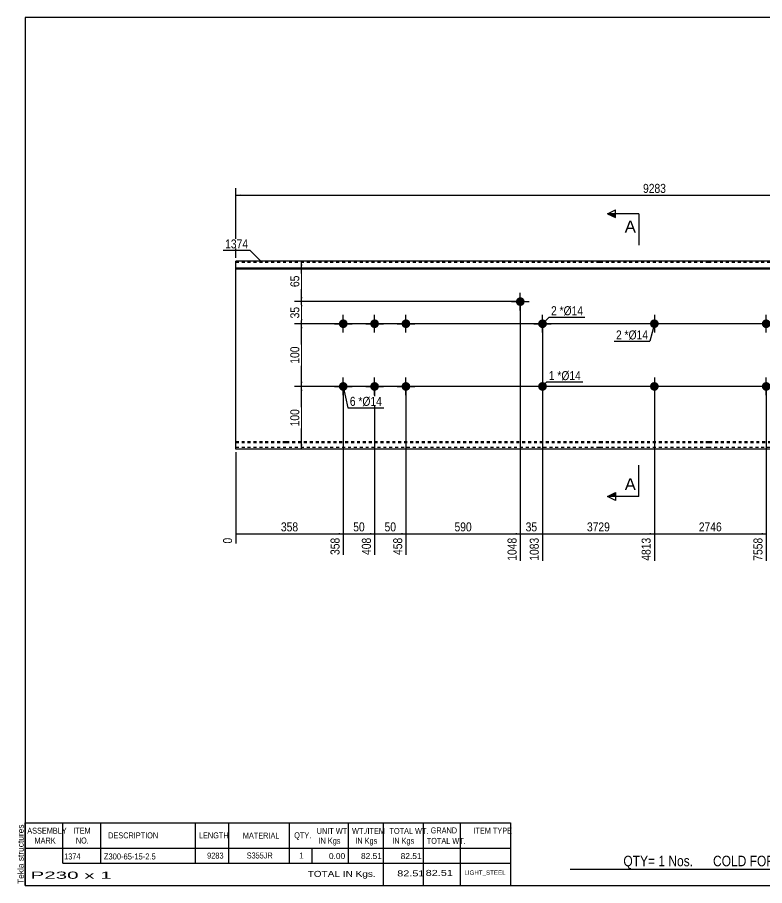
# Model space of a CAD drawing. Header units: millimetres. Extents: x -70 to 333, y -169 to 108.
# Drawn here: x -69.7 to 168.8, y -169.3 to 107.8 of the extents above; entities that cross this region are included whole.
import ezdxf

# ---------------------------------------------------------------- set-up
doc = ezdxf.new("R2010")
doc.units = ezdxf.units.MM
doc.linetypes.add('DXK_LINE_DOT1', pattern=[1.8814, 0.9407, -0.9407])
doc.styles.add('Arial', font='ARIAL.TTF', dxfattribs={"height": 0.2})
doc.styles.add('Arial Narrow', font='ARIALN.TTF', dxfattribs={"height": 0.2})

# ---------------------------------------------------------------- blocks, each defined once
blk = doc.blocks.new('Unknown-629083425-1698')
at = {"color": 5, "linetype": 'Continuous'}
for p, q in [((332.8, 107.75), (-67.2, 107.75)), ((-67.2, 107.75), (-67.2, -169.25)), ((332.8, -169.25), (332.8, 107.75)), ((-67.2, -169.25), (332.8, -169.25))]:
    blk.add_line(p, q, dxfattribs=at)
at = {"color": 174, "linetype": 'Continuous', "style": 'Arial'}
blk.add_text('Tekla structures', height=1.9102, rotation=90, dxfattribs=at).set_placement((-67.7, -168.75))
blk = doc.blocks.new('Bolt-629083425-1223 - 1203')
at = {"linetype": 'Continuous'}
for points in [[(167.86, 10, -1), (170.66, 10, -1)], [(260.84, 10, -1), (263.64, 10, -1)]]:
    blk.add_hatch(color=3, dxfattribs=at).paths.add_polyline_path(points)
at = {"color": 3, "linetype": 'Continuous'}
for p, q in [((169.26, 7.2), (169.26, 12.8)), ((262.24, 7.2), (262.24, 12.8)), ((172.06, 10), (166.46, 10)), ((265.04, 10), (259.44, 10))]:
    blk.add_line(p, q, dxfattribs=at)
blk = doc.blocks.new('Part-629083425-1218 - 1203')
at = {"color": 2, "linetype": 'Continuous'}
for p, q in [((0, -30), (0, 30)), ((16, 30), (0, 30)), ((0, 27.88), (16, 27.88)), ((72.49, 30), (16.1, 30)), ((16.1, 27.88), (72.49, 27.88)), ((116.07, 30), (72.59, 30)), ((72.59, 27.88), (116.07, 27.88)), ((150.97, 30), (116.17, 30)), ((116.17, 27.88), (150.97, 27.88)), ((187.45, 30), (151.07, 30)), ((151.07, 27.88), (187.45, 27.88)), ((243.94, 30), (187.55, 30)), ((187.55, 27.88), (243.94, 27.88)), ((267.24, 30), (244.04, 30)), ((244.04, 27.88), (267.24, 27.88)), ((267.24, 30), (267.24, -30)), ((0, 27.53), (16, 27.53)), ((16.1, 27.53), (72.49, 27.53)), ((72.59, 27.53), (116.07, 27.53)), ((116.17, 27.53), (150.97, 27.53)), ((151.07, 27.53), (187.45, 27.53)), ((187.55, 27.53), (243.94, 27.53)), ((244.04, 27.53), (267.24, 27.53)), ((16, -30), (0, -30)), ((72.49, -30), (16.1, -30)), ((116.07, -30), (72.59, -30)), ((150.97, -30), (116.17, -30)), ((187.45, -30), (151.07, -30)), ((243.94, -30), (187.55, -30)), ((267.24, -30), (244.04, -30))]:
    blk.add_line(p, q, dxfattribs=at)
at = {"color": 7, "linetype": 'DXK_LINE_DOT1'}
for p, q in [((16, 29.5), (0, 29.5)), ((72.49, 29.5), (16.1, 29.5)), ((116.07, 29.5), (72.59, 29.5)), ((150.97, 29.5), (116.17, 29.5)), ((187.45, 29.5), (151.07, 29.5)), ((243.94, 29.5), (187.55, 29.5)), ((267.24, 29.5), (244.04, 29.5)), ((0, -27.53), (16, -27.53)), ((16.1, -27.53), (72.49, -27.53)), ((72.59, -27.53), (116.07, -27.53)), ((116.17, -27.53), (150.97, -27.53)), ((151.07, -27.53), (187.45, -27.53)), ((187.55, -27.53), (243.94, -27.53)), ((244.04, -27.53), (267.24, -27.53)), ((0, -27.88), (16, -27.88)), ((16, -29.5), (0, -29.5)), ((16.1, -27.88), (72.49, -27.88)), ((72.49, -29.5), (16.1, -29.5)), ((72.59, -27.88), (116.07, -27.88)), ((116.07, -29.5), (72.59, -29.5)), ((116.17, -27.88), (150.97, -27.88)), ((150.97, -29.5), (116.17, -29.5)), ((151.07, -27.88), (187.45, -27.88)), ((187.45, -29.5), (151.07, -29.5)), ((187.55, -27.88), (243.94, -27.88)), ((243.94, -29.5), (187.55, -29.5)), ((244.04, -27.88), (267.24, -27.88)), ((267.24, -29.5), (244.04, -29.5))]:
    blk.add_line(p, q, dxfattribs=at)
blk = doc.blocks.new('Bolt-629083425-1219 - 1203')
at = {"linetype": 'Continuous'}
for points in [[(32.89, 10, -1), (35.69, 10, -1)], [(42.89, 10, -1), (45.69, 10, -1)], [(52.89, 10, -1), (55.69, 10, -1)], [(32.89, -10, -1), (35.69, -10, -1)], [(42.89, -10, -1), (45.69, -10, -1)], [(52.89, -10, -1), (55.69, -10, -1)]]:
    blk.add_hatch(color=3, dxfattribs=at).paths.add_polyline_path(points)
at = {"color": 3, "linetype": 'Continuous'}
for p, q in [((34.29, 7.2), (34.29, 12.8)), ((44.29, 7.2), (44.29, 12.8)), ((54.29, 7.2), (54.29, 12.8)), ((31.49, 10), (37.09, 10)), ((41.49, 10), (47.09, 10)), ((51.49, 10), (57.09, 10)), ((34.29, -12.8), (34.29, -7.2)), ((44.29, -12.8), (44.29, -7.2)), ((54.29, -12.8), (54.29, -7.2)), ((31.49, -10), (37.09, -10)), ((41.49, -10), (47.09, -10)), ((51.49, -10), (57.09, -10))]:
    blk.add_line(p, q, dxfattribs=at)
blk = doc.blocks.new('Bolt-629083425-1220 - 1203')
at = {"linetype": 'Continuous'}
blk.add_hatch(color=3, dxfattribs=at).paths.add_polyline_path([(89.38, 17.05, -1), (92.18, 17.05, -1)])
at = {"color": 3, "linetype": 'Continuous'}
for p, q in [((90.78, 14.25), (90.78, 19.85)), ((87.98, 17.05), (93.58, 17.05))]:
    blk.add_line(p, q, dxfattribs=at)
blk = doc.blocks.new('Bolt-629083425-1222 - 1203')
at = {"linetype": 'Continuous'}
for points in [[(167.86, -10, -1), (170.66, -10, -1)], [(260.84, -10, -1), (263.64, -10, -1)]]:
    blk.add_hatch(color=3, dxfattribs=at).paths.add_polyline_path(points)
at = {"color": 3, "linetype": 'Continuous'}
for p, q in [((169.26, -12.8), (169.26, -7.2)), ((262.24, -12.8), (262.24, -7.2)), ((172.06, -10), (166.46, -10)), ((265.04, -10), (259.44, -10))]:
    blk.add_line(p, q, dxfattribs=at)
blk = doc.blocks.new('Bolt-629083425-1224 - 1203')
at = {"linetype": 'Continuous'}
blk.add_hatch(color=3, dxfattribs=at).paths.add_polyline_path([(96.47, 10, -1), (99.27, 10, -1)])
at = {"color": 3, "linetype": 'Continuous'}
for p, q in [((97.87, 7.2), (97.87, 12.8)), ((95.07, 10), (100.67, 10))]:
    blk.add_line(p, q, dxfattribs=at)
blk = doc.blocks.new('Bolt-629083425-1225 - 1203')
at = {"linetype": 'Continuous'}
blk.add_hatch(color=3, dxfattribs=at).paths.add_polyline_path([(99.27, -10, -1), (96.47, -10, -1)])
at = {"color": 3, "linetype": 'Continuous'}
for p, q in [((97.87, -7.2), (97.87, -12.8)), ((100.67, -10), (95.07, -10))]:
    blk.add_line(p, q, dxfattribs=at)
blk = doc.blocks.new('Bolt-629083425-1226 - 1203')
at = {"linetype": 'Continuous'}
for points in [[(134.97, 10, -1), (132.17, 10, -1)], [(134.97, -10, -1), (132.17, -10, -1)]]:
    blk.add_hatch(color=3, dxfattribs=at).paths.add_polyline_path(points)
at = {"color": 3, "linetype": 'Continuous'}
for p, q in [((133.57, 12.8), (133.57, 7.2)), ((136.37, 10), (130.77, 10)), ((133.57, -7.2), (133.57, -12.8)), ((136.37, -10), (130.77, -10))]:
    blk.add_line(p, q, dxfattribs=at)
blk = doc.blocks.new('StraightDimension-629083425-1314 - 1203')
at = {"linetype": 'Continuous'}
for points in [[(20.75, -11.5), (21, -10), (21.25, -11.5)], [(21.25, -28.5), (21, -30), (20.75, -28.5)]]:
    blk.add_hatch(color=7, dxfattribs=at).paths.add_polyline_path(points)
at = {"color": 7, "linetype": 'Continuous'}
for p, q in [((168.26, -10), (18.75, -10)), ((21, -30), (21, -10)), ((33.29, -30), (18.75, -30))]:
    blk.add_line(p, q, dxfattribs=at)
at = {"color": 0}
blk.add_wipeout([(20.85, -16.66), (16.65, -16.66), (16.65, -23.34), (20.85, -23.34)], dxfattribs=at)
at = {"color": 3, "style": 'Arial Narrow'}
blk.add_text('100', height=2.863, rotation=90.0002, dxfattribs=at).set_placement((20.25, -22.74))
blk = doc.blocks.new('StraightDimension-629083425-1261 - 1203')
at = {"linetype": 'Continuous'}
blk.add_hatch(color=7, dxfattribs=at).paths.add_polyline_path([(167.76, -56.75), (169.26, -57), (167.76, -57.25)])
at = {"color": 7, "linetype": 'Continuous'}
for p, q in [((133.57, -11), (133.57, -65.61)), ((169.26, -11), (169.26, -65.61)), ((133.57, -57), (169.26, -57))]:
    blk.add_line(p, q, dxfattribs=at)
at = {"color": 0}
blk.add_wipeout([(155.67, -56.85), (155.67, -52.65), (147.16, -52.65), (147.16, -56.85)], dxfattribs=at)
at = {"color": 0, "linetype": 'Continuous'}
blk.add_wipeout([(168.66, -57.7), (164.46, -57.7), (164.46, -66.21), (168.66, -66.21)], dxfattribs=at)
at = {"color": 3, "style": 'Arial Narrow'}
blk.add_text('2746', height=2.863, dxfattribs=at).set_placement((147.76, -56.25))
at = {"color": 3, "linetype": 'Continuous', "style": 'Arial Narrow'}
blk.add_text('7558', height=2.863, rotation=90.0002, dxfattribs=at).set_placement((168.06, -65.61))
blk = doc.blocks.new('StraightDimension-629083425-1262 - 1203')
at = {"linetype": 'Continuous'}
blk.add_hatch(color=7, dxfattribs=at).paths.add_polyline_path([(132.07, -56.75), (133.57, -57), (132.07, -57.25)])
at = {"color": 7, "linetype": 'Continuous'}
for p, q in [((97.87, 9), (97.87, -65.61)), ((133.57, -11), (133.57, -65.61)), ((97.87, -57), (133.57, -57))]:
    blk.add_line(p, q, dxfattribs=at)
at = {"color": 0}
blk.add_wipeout([(119.97, -56.85), (119.97, -52.65), (111.46, -52.65), (111.46, -56.85)], dxfattribs=at)
at = {"color": 0, "linetype": 'Continuous'}
blk.add_wipeout([(132.97, -57.7), (128.77, -57.7), (128.77, -66.21), (132.97, -66.21)], dxfattribs=at)
at = {"color": 3, "style": 'Arial Narrow'}
blk.add_text('3729', height=2.863, dxfattribs=at).set_placement((112.06, -56.25))
at = {"color": 3, "linetype": 'Continuous', "style": 'Arial Narrow'}
blk.add_text('4813', height=2.863, rotation=90.0002, dxfattribs=at).set_placement((132.37, -65.61))
blk = doc.blocks.new('StraightDimension-629083425-1312 - 1203')
at = {"linetype": 'Continuous'}
for points in [[(20.75, 15.55), (21, 17.05), (21.25, 15.55)], [(21.25, 11.5), (21, 10), (20.75, 11.5)]]:
    blk.add_hatch(color=7, dxfattribs=at).paths.add_polyline_path(points)
at = {"color": 7, "linetype": 'Continuous'}
for p, q in [((89.78, 17.05), (18.75, 17.05)), ((21, 10), (21, 17.05)), ((168.26, 10), (18.75, 10))]:
    blk.add_line(p, q, dxfattribs=at)
at = {"color": 0}
blk.add_wipeout([(20.85, 15.95), (16.65, 15.95), (16.65, 11.1), (20.85, 11.1)], dxfattribs=at)
at = {"color": 3, "style": 'Arial Narrow'}
blk.add_text('35', height=2.863, rotation=90.0002, dxfattribs=at).set_placement((20.25, 11.7))
blk = doc.blocks.new('StraightDimension-629083425-1263 - 1203')
at = {"linetype": 'Continuous'}
blk.add_hatch(color=7, dxfattribs=at).paths.add_polyline_path([(96.37, -56.75), (97.87, -57), (96.37, -57.25)])
at = {"color": 7, "linetype": 'Continuous'}
for p, q in [((90.78, 16.05), (90.78, -65.61)), ((97.87, 9), (97.87, -65.61)), ((90.78, -57), (97.87, -57))]:
    blk.add_line(p, q, dxfattribs=at)
at = {"color": 0}
blk.add_wipeout([(96.75, -56.85), (96.75, -52.65), (91.9, -52.65), (91.9, -56.85)], dxfattribs=at)
at = {"color": 3, "style": 'Arial Narrow'}
blk.add_text('35', height=2.863, dxfattribs=at).set_placement((92.5, -56.25))
at = {"color": 0, "linetype": 'Continuous'}
blk.add_wipeout([(97.27, -57.7), (93.07, -57.7), (93.07, -66.21), (97.27, -66.21)], dxfattribs=at)
at = {"color": 3, "linetype": 'Continuous', "style": 'Arial Narrow'}
blk.add_text('1083', height=2.863, rotation=90.0002, dxfattribs=at).set_placement((96.67, -65.61))
blk = doc.blocks.new('StraightDimension-629083425-1264 - 1203')
at = {"linetype": 'Continuous'}
blk.add_hatch(color=7, dxfattribs=at).paths.add_polyline_path([(89.28, -56.75), (90.78, -57), (89.28, -57.25)])
at = {"color": 7, "linetype": 'Continuous'}
for p, q in [((90.78, 16.05), (90.78, -65.61)), ((54.29, -11), (54.29, -63.78)), ((54.29, -57), (90.78, -57))]:
    blk.add_line(p, q, dxfattribs=at)
at = {"color": 0}
blk.add_wipeout([(75.88, -56.85), (75.88, -52.65), (69.2, -52.65), (69.2, -56.85)], dxfattribs=at)
at = {"color": 0, "linetype": 'Continuous'}
blk.add_wipeout([(90.18, -57.7), (85.98, -57.7), (85.98, -66.21), (90.18, -66.21)], dxfattribs=at)
at = {"color": 3, "style": 'Arial Narrow'}
blk.add_text('590', height=2.863, dxfattribs=at).set_placement((69.8, -56.25))
at = {"color": 3, "linetype": 'Continuous', "style": 'Arial Narrow'}
blk.add_text('1048', height=2.863, rotation=90.0002, dxfattribs=at).set_placement((89.58, -65.61))
blk = doc.blocks.new('StraightDimension-629083425-1265 - 1203')
at = {"linetype": 'Continuous'}
blk.add_hatch(color=7, dxfattribs=at).paths.add_polyline_path([(52.79, -56.75), (54.29, -57), (52.79, -57.25)])
at = {"color": 7, "linetype": 'Continuous'}
for p, q in [((44.29, -11), (44.29, -63.78)), ((54.29, -11), (54.29, -63.78)), ((44.29, -57), (54.29, -57))]:
    blk.add_line(p, q, dxfattribs=at)
at = {"color": 0}
blk.add_wipeout([(51.72, -56.85), (51.72, -52.65), (46.87, -52.65), (46.87, -56.85)], dxfattribs=at)
at = {"color": 3, "style": 'Arial Narrow'}
blk.add_text('50', height=2.863, dxfattribs=at).set_placement((47.47, -56.25))
at = {"color": 0, "linetype": 'Continuous'}
blk.add_wipeout([(53.69, -57.7), (49.49, -57.7), (49.49, -64.38), (53.69, -64.38)], dxfattribs=at)
at = {"color": 3, "linetype": 'Continuous', "style": 'Arial Narrow'}
blk.add_text('458', height=2.863, rotation=90.0002, dxfattribs=at).set_placement((53.09, -63.78))
blk = doc.blocks.new('StraightDimension-629083425-1266 - 1203')
at = {"linetype": 'Continuous'}
blk.add_hatch(color=7, dxfattribs=at).paths.add_polyline_path([(42.79, -56.75), (44.29, -57), (42.79, -57.25)])
at = {"color": 7, "linetype": 'Continuous'}
for p, q in [((34.29, -11), (34.29, -63.78)), ((44.29, -11), (44.29, -63.78)), ((34.29, -57), (44.29, -57))]:
    blk.add_line(p, q, dxfattribs=at)
at = {"color": 0}
blk.add_wipeout([(41.72, -56.85), (41.72, -52.65), (36.87, -52.65), (36.87, -56.85)], dxfattribs=at)
at = {"color": 3, "style": 'Arial Narrow'}
blk.add_text('50', height=2.863, dxfattribs=at).set_placement((37.47, -56.25))
at = {"color": 0, "linetype": 'Continuous'}
blk.add_wipeout([(43.69, -57.7), (39.49, -57.7), (39.49, -64.38), (43.69, -64.38)], dxfattribs=at)
at = {"color": 3, "linetype": 'Continuous', "style": 'Arial Narrow'}
blk.add_text('408', height=2.863, rotation=90.0002, dxfattribs=at).set_placement((43.09, -63.78))
blk = doc.blocks.new('StraightDimension-629083425-1267 - 1203')
at = {"linetype": 'Continuous'}
blk.add_hatch(color=7, dxfattribs=at).paths.add_polyline_path([(32.79, -56.75), (34.29, -57), (32.79, -57.25)])
at = {"color": 7, "linetype": 'Continuous'}
for p, q in [((34.29, -11), (34.29, -63.78)), ((0, -31), (0, -60.13)), ((0, -57), (34.29, -57))]:
    blk.add_line(p, q, dxfattribs=at)
at = {"color": 0}
blk.add_wipeout([(20.49, -56.85), (20.49, -52.65), (13.8, -52.65), (13.8, -56.85)], dxfattribs=at)
at = {"color": 0, "linetype": 'Continuous'}
for points in [[(-0.6, -57.7), (-4.8, -57.7), (-4.8, -60.73), (-0.6, -60.73)], [(33.69, -57.7), (29.49, -57.7), (29.49, -64.38), (33.69, -64.38)]]:
    blk.add_wipeout(points, dxfattribs=at)
at = {"color": 3, "style": 'Arial Narrow'}
blk.add_text('358', height=2.863, dxfattribs=at).set_placement((14.4, -56.25))
at = {"color": 3, "linetype": 'Continuous', "style": 'Arial Narrow'}
for s, height, p in [('0', 2.86, (-1.2, -60.13)), ('358', 2.863, (33.09, -63.78))]:
    blk.add_text(s, height=height, rotation=90.0002, dxfattribs=at).set_placement(p)
blk = doc.blocks.new('StraightDimension-629083425-1311 - 1203')
at = {"linetype": 'Continuous'}
for points in [[(20.75, 28.5), (21, 30), (21.25, 28.5)], [(21.25, 18.55), (21, 17.05), (20.75, 18.55)]]:
    blk.add_hatch(color=7, dxfattribs=at).paths.add_polyline_path(points)
at = {"color": 7, "linetype": 'Continuous'}
for p, q in [((33.29, 30), (18.75, 30)), ((21, 17.05), (21, 30)), ((89.78, 17.05), (18.75, 17.05))]:
    blk.add_line(p, q, dxfattribs=at)
at = {"color": 0}
blk.add_wipeout([(20.85, 25.95), (16.65, 25.95), (16.65, 21.1), (20.85, 21.1)], dxfattribs=at)
at = {"color": 3, "style": 'Arial Narrow'}
blk.add_text('65', height=2.863, rotation=90.0002, dxfattribs=at).set_placement((20.25, 21.7))
blk = doc.blocks.new('StraightDimension-629083425-1313 - 1203')
at = {"linetype": 'Continuous'}
for points in [[(20.75, 8.5), (21, 10), (21.25, 8.5)], [(21.25, -8.5), (21, -10), (20.75, -8.5)]]:
    blk.add_hatch(color=7, dxfattribs=at).paths.add_polyline_path(points)
at = {"color": 7, "linetype": 'Continuous'}
for p, q in [((168.26, 10), (18.75, 10)), ((21, -10), (21, 10)), ((168.26, -10), (18.75, -10))]:
    blk.add_line(p, q, dxfattribs=at)
at = {"color": 0}
blk.add_wipeout([(20.85, 3.34), (16.65, 3.34), (16.65, -3.34), (20.85, -3.34)], dxfattribs=at)
at = {"color": 3, "style": 'Arial Narrow'}
blk.add_text('100', height=2.863, rotation=90.0002, dxfattribs=at).set_placement((20.25, -2.74))
blk = doc.blocks.new('StraightDimension-629083425-1341 - 1203')
at = {"linetype": 'Continuous'}
for points in [[(1.5, 50.75), (0, 51), (1.5, 51.25)], [(265.74, 51.25), (267.24, 51), (265.74, 50.75)]]:
    blk.add_hatch(color=7, dxfattribs=at).paths.add_polyline_path(points)
at = {"color": 7, "linetype": 'Continuous'}
for p, q in [((0, 31), (0, 53.25)), ((267.24, 31), (267.24, 53.25)), ((0, 51), (267.24, 51))]:
    blk.add_line(p, q, dxfattribs=at)
at = {"color": 0}
blk.add_wipeout([(137.87, 51.15), (137.87, 55.35), (129.36, 55.35), (129.36, 51.15)], dxfattribs=at)
at = {"color": 3, "style": 'Arial Narrow'}
blk.add_text('9283', height=2.863, dxfattribs=at).set_placement((129.96, 51.75))
blk = doc.blocks.new('CBS_BOM-629083425-1723')
at = {"color": 7, "linetype": 'Continuous'}
for p, q in [((-67.23, -157.28), (-67.23, -149.28)), ((-67.23, -149.28), (87.69, -149.28)), ((-55.23, -157.28), (-55.23, -149.28)), ((-43.04, -157.28), (-43.04, -149.28)), ((-12.88, -157.28), (-12.88, -149.28)), ((-2.2, -157.28), (-2.2, -149.28)), ((17.12, -157.28), (17.12, -149.28)), ((35.92, -157.28), (35.92, -149.28)), ((47.13, -157.28), (47.13, -149.28)), ((59.92, -157.28), (59.92, -149.28)), ((71.67, -157.28), (71.67, -149.28)), ((87.69, -149.29), (87.69, -157.27)), ((-67.23, -157.28), (87.69, -157.28)), ((-67.23, -162.08), (-67.23, -157.28)), ((-55.23, -162.08), (-55.23, -157.28)), ((-43.04, -162.08), (-43.04, -157.28)), ((-12.88, -162.08), (-12.88, -157.28)), ((-2.2, -162.08), (-2.2, -157.28)), ((17.12, -162.08), (17.12, -157.28)), ((24.38, -162.08), (24.38, -157.28)), ((35.92, -162.08), (35.92, -157.28)), ((47.13, -162.08), (47.13, -157.28)), ((59.92, -162.08), (59.92, -157.28)), ((71.69, -162.08), (71.69, -157.28)), ((87.69, -157.28), (87.69, -162.08)), ((-67.23, -169.28), (-67.23, -162.1)), ((-55.23, -162.08), (87.69, -162.08)), ((47.13, -169.28), (47.13, -162.1)), ((59.92, -169.28), (59.92, -162.1)), ((71.73, -169.28), (71.73, -162.1)), ((87.69, -162.08), (87.69, -169.28)), ((-67.23, -169.28), (87.69, -169.28))]:
    blk.add_line(p, q, dxfattribs=at)
at = {"color": 3, "linetype": 'Continuous', "style": 'Arial'}
for s, height, width, p in [('ASSEMBLY', 1.91, 0.7, (-66.55, -152.71)), ('ITEM', 1.91, 0.8, (-51.9, -152.71)), ('DESCRIPTION', 1.9102, 0.8, (-40.72, -154.21)), ('LENGTH', 1.91, 0.7, (-11.77, -154.21)), ('MATERIAL', 1.91, 0.8, (2.25, -154.26)), ('QTY.', 1.91, 0.8, (18.64, -154.18)), ('UNIT WT.', 1.91, 0.7, (25.81, -152.78)), ('WT./ITEM', 1.91, 0.7, (37.1, -152.78)), ('TOTAL WT.', 1.91, 0.7, (49.04, -152.78)), ('GRAND', 1.91, 0.8, (62.19, -152.62)), ('ITEM TYPE', 1.91, 0.7, (75.83, -152.7)), ('MARK', 1.91, 0.8, (-64.23, -155.84)), ('NO.', 1.91, 0.8, (-51.05, -155.84)), ('IN Kgs', 1.91, 0.8, (26.39, -155.92)), ('IN Kgs', 1.91, 0.8, (38.14, -155.92)), ('IN Kgs', 1.91, 0.8, (49.93, -155.92)), ('TOTAL WT.', 1.91, 0.7, (60.93, -155.96))]:
    blk.add_text(s, height=height, dxfattribs=dict(at, width=width)).set_placement(p)
at = {"color": 7, "linetype": 'Continuous', "style": 'Arial'}
for s, height, width, p in [('1374', 1.91, 0.8, (-54.77, -160.93)), ('Z300-65-15-2.5', 1.9102, 0.9, (-42.1, -160.93)), ('9283', 1.91, 0.85, (-9.16, -160.65)), ('S355JR', 1.91, 0.8, (3.49, -160.62))]:
    blk.add_text(s, height=height, dxfattribs=dict(at, width=width)).set_placement(p)
for s, p in [('1', (20.21, -160.62)), ('0.00', (29.72, -160.81)), ('82.51', (39.94, -160.78)), ('82.51', (52.61, -160.81))]:
    blk.add_text(s, height=1.91, dxfattribs=at).set_placement(p)
at = {"color": 6, "linetype": 'Continuous', "style": 'Arial'}
for s, height, width, p in [('P230 x 1', 2.292, 2.05, (-65.51, -167.09)), ('TOTAL IN Kgs.', 1.9102, 1.2, (22.93, -166.48)), ('82.51', 1.91, 1.3, (51.52, -166.33)), ('82.51', 1.91, 1.3, (60.59, -166.17))]:
    blk.add_text(s, height=height, dxfattribs=dict(at, width=width)).set_placement(p)
blk.add_text('LIGHT_STEEL', height=1.4135, dxfattribs=at).set_placement((72.94, -165.83))
blk = doc.blocks.new('CBS_CALLOFF-629083425-1724')
at = {"color": 7, "linetype": 'Continuous'}
blk.add_line((106.68, -163.98), (222.91, -164), dxfattribs=at)
at = {"color": 3, "linetype": 'Continuous', "style": 'Arial Narrow'}
blk.add_text('QTY= 1 Nos.      COLD FORMED     MKD : P230', height=3.3405, dxfattribs=at).set_placement((123.68, -163.09))
blk = doc.blocks.new('MarkSet-629083425-1355 - 1203')
at = {"color": 0}
blk.add_wipeout([(102.42, 12.72), (102.42, 15.72), (100.59, 15.72), (100.59, 12.72)], dxfattribs=at)
blk.add_wipeout([(102.42, 12.72), (102.42, 15.72), (100.59, 15.72), (100.59, 12.72)], dxfattribs=at)
at = {"color": 7, "linetype": 'Continuous'}
blk.add_line((97.87, 10), (99.99, 12.12), dxfattribs=at)
at = {"color": 0}
blk.add_wipeout([(104.6, 12.72), (104.6, 15.72), (103.32, 15.72), (103.32, 12.72)], dxfattribs=at)
blk.add_wipeout([(104.6, 12.72), (104.6, 15.72), (103.32, 15.72), (103.32, 12.72)], dxfattribs=at)
at = {"color": 3, "style": 'Arial Narrow'}
blk.add_text('2', height=2.86, dxfattribs=at).set_placement((100.59, 12.72))
at = {"color": 0}
blk.add_wipeout([(110.81, 12.72), (110.81, 15.72), (104.6, 15.72), (104.6, 12.72)], dxfattribs=at)
blk.add_wipeout([(110.81, 12.72), (110.81, 15.72), (104.6, 15.72), (104.6, 12.72)], dxfattribs=at)
at = {"color": 7, "linetype": 'Continuous'}
blk.add_line((99.99, 12.12), (111.41, 12.12), dxfattribs=at)
at = {"color": 3, "style": 'Arial Narrow'}
for s, height, p in [('*', 2.86, (103.32, 12.72)), ('Ø14', 2.863, (104.6, 12.72))]:
    blk.add_text(s, height=height, dxfattribs=at).set_placement(p)
blk = doc.blocks.new('Mark-629083425-1365 - 1203')
at = {"color": 0}
blk.add_wipeout([(101.71, -7.99), (101.71, -4.99), (99.89, -4.99), (99.89, -7.99)], dxfattribs=at)
blk.add_wipeout([(101.71, -7.99), (101.71, -4.99), (99.89, -4.99), (99.89, -7.99)], dxfattribs=at)
at = {"color": 7, "linetype": 'Continuous'}
blk.add_line((97.87, -10), (99.29, -8.59), dxfattribs=at)
at = {"color": 0}
blk.add_wipeout([(103.89, -7.99), (103.89, -4.99), (102.61, -4.99), (102.61, -7.99)], dxfattribs=at)
blk.add_wipeout([(103.89, -7.99), (103.89, -4.99), (102.61, -4.99), (102.61, -7.99)], dxfattribs=at)
at = {"color": 3, "style": 'Arial Narrow'}
blk.add_text('1', height=2.86, dxfattribs=at).set_placement((99.89, -7.99))
at = {"color": 0}
blk.add_wipeout([(110.1, -7.99), (110.1, -4.99), (103.89, -4.99), (103.89, -7.99)], dxfattribs=at)
blk.add_wipeout([(110.1, -7.99), (110.1, -4.99), (103.89, -4.99), (103.89, -7.99)], dxfattribs=at)
at = {"color": 7, "linetype": 'Continuous'}
blk.add_line((99.29, -8.59), (110.7, -8.59), dxfattribs=at)
at = {"color": 3, "style": 'Arial Narrow'}
for s, height, p in [('*', 2.86, (102.61, -7.99)), ('Ø14', 2.863, (103.89, -7.99))]:
    blk.add_text(s, height=height, dxfattribs=at).set_placement(p)
blk = doc.blocks.new('SectionMark-629083425-1254 - 1203')
at = {"linetype": 'Continuous'}
for points in [[(121.16, 45.1), (121.16, 43.85), (118.66, 45.1)], [(121.16, -43.85), (121.16, -45.1), (118.66, -45.1)]]:
    blk.add_hatch(color=30, dxfattribs=at).paths.add_polyline_path(points)
at = {"color": 30, "linetype": 'Continuous'}
for p, q in [((118.66, 45.1), (121.16, 46.35)), ((128.66, 45.1), (118.66, 45.1)), ((118.66, 45.1), (121.16, 43.85)), ((121.16, 43.85), (121.16, 46.35)), ((118.66, -45.1), (121.16, -43.85)), ((121.16, -43.85), (121.16, -46.35)), ((128.66, -45.1), (118.66, -45.1)), ((121.16, -46.35), (118.66, -45.1))]:
    blk.add_line(p, q, dxfattribs=at)
at = {"color": 0, "linetype": 'Continuous'}
for points in [[(127.66, 39.1), (127.66, 43.1), (124.11, 43.1), (124.11, 39.1)], [(127.66, -43.1), (127.66, -39.1), (124.11, -39.1), (124.11, -43.1)]]:
    blk.add_wipeout(points, dxfattribs=at)
at = {"color": 30, "linetype": 'Continuous'}
for p, q in [((128.66, 45.1), (128.66, 35.1)), ((128.66, -45.1), (128.66, -35.1))]:
    blk.add_line(p, q, dxfattribs=at)
at = {"color": 96, "linetype": 'Continuous', "style": 'Arial'}
for p in [(124.11, 39.1), (124.11, -43.1)]:
    blk.add_text('A', height=3.82, dxfattribs=at).set_placement(p)
blk = doc.blocks.new('Mark-629083425-1344 - 1203')
at = {"color": 0}
blk.add_wipeout([(3.91, 34.04), (3.91, 37.04), (-3.4, 37.04), (-3.4, 34.04)], dxfattribs=at)
blk.add_wipeout([(3.91, 34.04), (3.91, 37.04), (-3.4, 37.04), (-3.4, 34.04)], dxfattribs=at)
at = {"color": 7, "linetype": 'Continuous'}
for p in [(-4, 33.44), (8.05, 29.9)]:
    blk.add_line(p, (4.51, 33.44), dxfattribs=at)
at = {"color": 3, "style": 'Arial Narrow'}
blk.add_text('1374', height=2.863, dxfattribs=at).set_placement((-3.4, 34.04))
blk = doc.blocks.new('Mark-629083425-1363 - 1203')
at = {"color": 0}
blk.add_wipeout([(38.22, -16.2), (38.22, -13.2), (36.39, -13.2), (36.39, -16.2)], dxfattribs=at)
blk.add_wipeout([(38.22, -16.2), (38.22, -13.2), (36.39, -13.2), (36.39, -16.2)], dxfattribs=at)
at = {"color": 7, "linetype": 'Continuous'}
blk.add_line((34.29, -10), (35.79, -16.8), dxfattribs=at)
at = {"color": 0}
blk.add_wipeout([(40.4, -16.2), (40.4, -13.2), (39.12, -13.2), (39.12, -16.2)], dxfattribs=at)
blk.add_wipeout([(40.4, -16.2), (40.4, -13.2), (39.12, -13.2), (39.12, -16.2)], dxfattribs=at)
at = {"color": 3, "style": 'Arial Narrow'}
blk.add_text('6', height=2.86, dxfattribs=at).set_placement((36.39, -16.2))
at = {"color": 0}
blk.add_wipeout([(46.61, -16.2), (46.61, -13.2), (40.4, -13.2), (40.4, -16.2)], dxfattribs=at)
blk.add_wipeout([(46.61, -16.2), (46.61, -13.2), (40.4, -13.2), (40.4, -16.2)], dxfattribs=at)
at = {"color": 7, "linetype": 'Continuous'}
blk.add_line((35.79, -16.8), (47.21, -16.8), dxfattribs=at)
at = {"color": 3, "style": 'Arial Narrow'}
for s, height, p in [('*', 2.86, (39.12, -16.2)), ('Ø14', 2.863, (40.4, -16.2))]:
    blk.add_text(s, height=height, dxfattribs=at).set_placement(p)
blk = doc.blocks.new('Mark-629083425-1366 - 1203')
at = {"color": 0}
blk.add_wipeout([(123.16, 4.99), (123.16, 7.99), (121.33, 7.99), (121.33, 4.99)], dxfattribs=at)
blk.add_wipeout([(123.16, 4.99), (123.16, 7.99), (121.33, 7.99), (121.33, 4.99)], dxfattribs=at)
blk.add_wipeout([(125.34, 4.99), (125.34, 7.99), (124.06, 7.99), (124.06, 4.99)], dxfattribs=at)
blk.add_wipeout([(125.34, 4.99), (125.34, 7.99), (124.06, 7.99), (124.06, 4.99)], dxfattribs=at)
at = {"color": 3, "style": 'Arial Narrow'}
blk.add_text('2', height=2.86, dxfattribs=at).set_placement((121.33, 4.99))
at = {"color": 0}
blk.add_wipeout([(131.55, 4.99), (131.55, 7.99), (125.34, 7.99), (125.34, 4.99)], dxfattribs=at)
blk.add_wipeout([(131.55, 4.99), (131.55, 7.99), (125.34, 7.99), (125.34, 4.99)], dxfattribs=at)
at = {"color": 7, "linetype": 'Continuous'}
for p in [(133.57, 10), (120.73, 4.39)]:
    blk.add_line(p, (132.15, 4.39), dxfattribs=at)
at = {"color": 3, "style": 'Arial Narrow'}
for s, height, p in [('*', 2.86, (124.06, 4.99)), ('Ø14', 2.863, (125.34, 4.99))]:
    blk.add_text(s, height=height, dxfattribs=at).set_placement(p)

msp = doc.modelspace()

# ---------------------------------------------------------------- block references
for name in ['Unknown-629083425-1698', 'Part-629083425-1218 - 1203', 'Bolt-629083425-1220 - 1203', 'Bolt-629083425-1219 - 1203', 'Bolt-629083425-1224 - 1203', 'Bolt-629083425-1226 - 1203', 'Bolt-629083425-1223 - 1203', 'Bolt-629083425-1225 - 1203', 'Bolt-629083425-1222 - 1203', 'CBS_BOM-629083425-1723', 'CBS_CALLOFF-629083425-1724']:
    msp.add_blockref(name, (0, 0))

# ---------------------------------------------------------------- next in the draw order: block references
msp.add_blockref('StraightDimension-629083425-1314 - 1203', (0, 0))

# ---------------------------------------------------------------- next in the draw order: block references
msp.add_blockref('StraightDimension-629083425-1261 - 1203', (0, 0))

# ---------------------------------------------------------------- next in the draw order: block references
msp.add_blockref('StraightDimension-629083425-1262 - 1203', (0, 0))

# ---------------------------------------------------------------- next in the draw order: block references
msp.add_blockref('StraightDimension-629083425-1312 - 1203', (0, 0))

# ---------------------------------------------------------------- next in the draw order: block references
msp.add_blockref('StraightDimension-629083425-1263 - 1203', (0, 0))

# ---------------------------------------------------------------- next in the draw order: block references
msp.add_blockref('StraightDimension-629083425-1264 - 1203', (0, 0))

# ---------------------------------------------------------------- next in the draw order: block references
for name in ['StraightDimension-629083425-1311 - 1203', 'StraightDimension-629083425-1265 - 1203']:
    msp.add_blockref(name, (0, 0))

# ---------------------------------------------------------------- next in the draw order: block references
for name in ['StraightDimension-629083425-1341 - 1203', 'StraightDimension-629083425-1266 - 1203']:
    msp.add_blockref(name, (0, 0))

# ---------------------------------------------------------------- next in the draw order: block references
for name in ['Mark-629083425-1344 - 1203', 'StraightDimension-629083425-1267 - 1203']:
    msp.add_blockref(name, (0, 0))

# ---------------------------------------------------------------- next in the draw order: block references
msp.add_blockref('StraightDimension-629083425-1313 - 1203', (0, 0))

# ---------------------------------------------------------------- next in the draw order: block references
for name in ['SectionMark-629083425-1254 - 1203', 'MarkSet-629083425-1355 - 1203', 'Mark-629083425-1365 - 1203', 'Mark-629083425-1363 - 1203']:
    msp.add_blockref(name, (0, 0))

# ---------------------------------------------------------------- next in the draw order: block references
msp.add_blockref('Mark-629083425-1366 - 1203', (0, 0))

doc.saveas('drawing.dxf')
